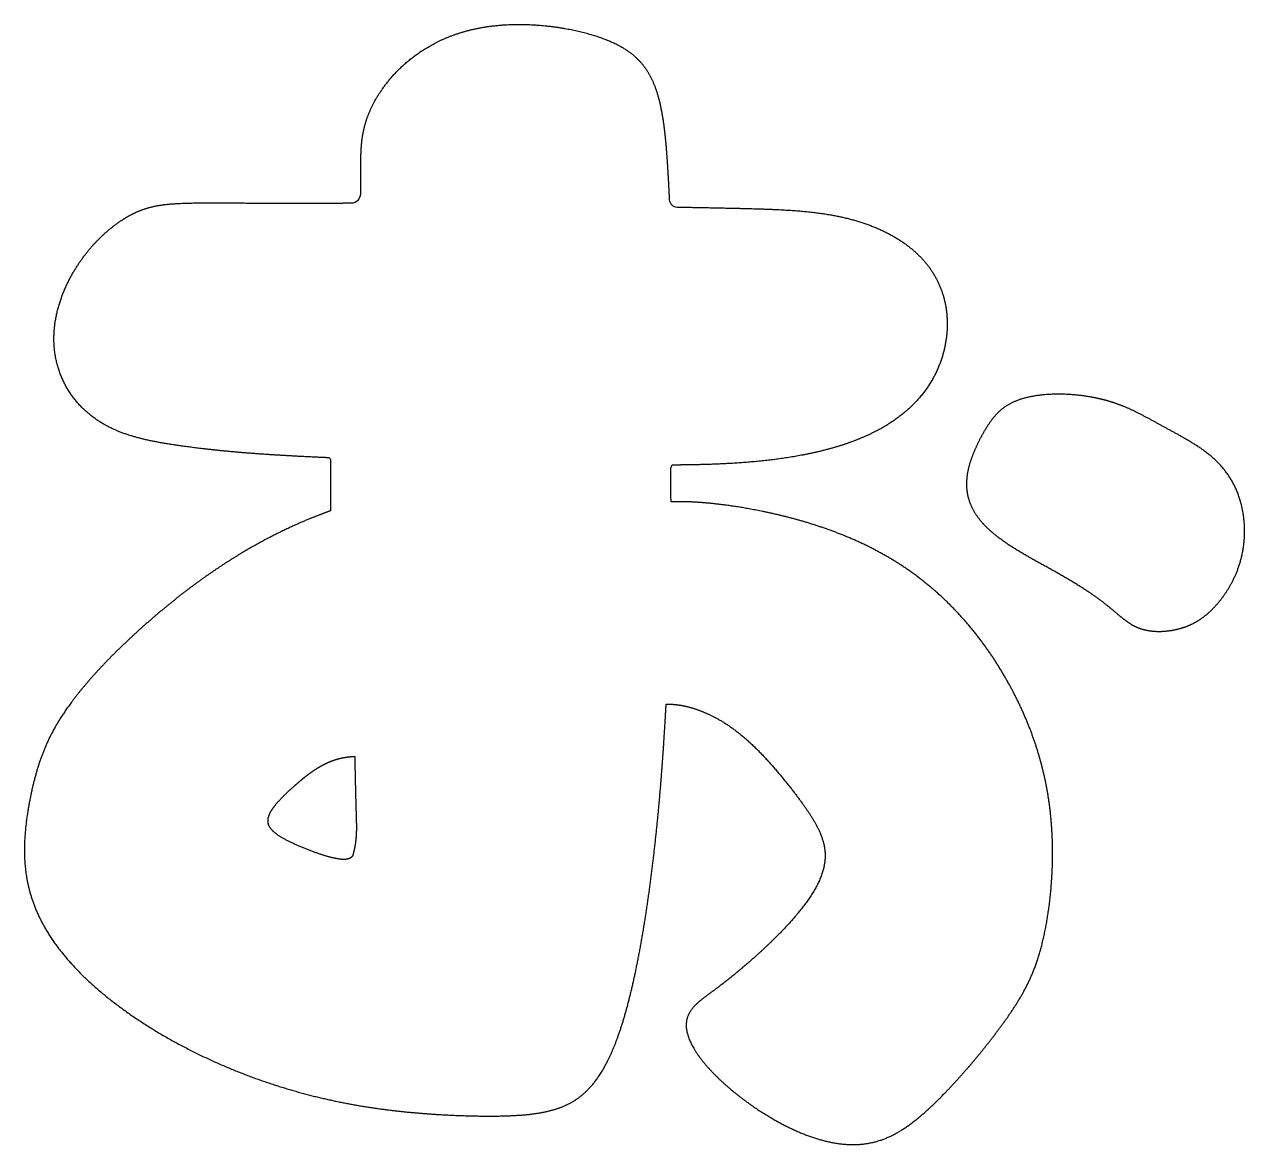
# Model space of a CAD drawing. Header units: millimetres. Extents: x -12.3 to 12, y -14.3 to 8.1.
import ezdxf

# ---------------------------------------------------------------- set-up
doc = ezdxf.new("R2010")
doc.units = ezdxf.units.MM
doc.layers.get('0').update_dxf_attribs({"linetype": 'CONTINUOUS'})

msp = doc.modelspace()

# ---------------------------------------------------------------- linework, layer by layer
msp.add_line((-6.202, -0.615), (-6.202, -1.641))
for centre, radius, start, end in [((-5.785, 4.694), 0.19, 271.8316, 357.9964), ((0.726, 4.587), 0.166, 187.3769, 267.6598), ((-6.236, -0.615), 0.034, 0, 82.0804), ((0.654, -0.787), 0.0609, 96.4477, 175.5782)]:
    msp.add_arc(centre, radius, start, end)
for points, knots in [([(-5.594, 4.687), (-5.594, 4.692), (-5.594, 4.737), (-5.594, 4.822), (-5.595, 4.946), (-5.596, 5.106), (-5.596, 5.298), (-5.593, 5.487), (-5.583, 5.676), (-5.559, 5.867), (-5.516, 6.064), (-5.449, 6.268), (-5.354, 6.478), (-5.23, 6.692), (-5.074, 6.909), (-4.888, 7.123), (-4.669, 7.329), (-4.418, 7.521), (-4.135, 7.692), (-3.821, 7.836), (-3.476, 7.949), (-3.107, 8.026), (-2.719, 8.066), (-2.322, 8.072), (-1.925, 8.047), (-1.541, 7.995), (-1.179, 7.92), (-0.849, 7.825), (-0.559, 7.712), (-0.31, 7.579), (-0.103, 7.423), (0.064, 7.242), (0.195, 7.031), (0.296, 6.792), (0.372, 6.529), (0.427, 6.249), (0.467, 5.959), (0.496, 5.67), (0.517, 5.388), (0.534, 5.12), (0.546, 4.902), (0.554, 4.745), (0.559, 4.639), (0.561, 4.581), (0.562, 4.566)], [0.0222243, 0.0222243, 0.0222243, 0.0222243, 0.0222243, 0.0222243, 0.025, 0.05, 0.075, 0.1, 0.125, 0.15, 0.175, 0.2, 0.225, 0.25, 0.275, 0.3, 0.325, 0.35, 0.375, 0.4, 0.425, 0.45, 0.475, 0.5, 0.525, 0.55, 0.575, 0.6, 0.625, 0.65, 0.675, 0.7, 0.725, 0.75, 0.775, 0.8, 0.825, 0.85, 0.875, 0.9, 0.925, 0.95, 0.975, 0.9833303, 0.9833303, 0.9833303, 0.9833303, 0.9833303, 0.9833303]), ([(-6.231, -0.582), (-6.35, -0.577), (-6.605, -0.565), (-6.984, -0.547), (-7.455, -0.519), (-7.974, -0.481), (-8.433, -0.438), (-8.83, -0.394), (-9.183, -0.347), (-9.512, -0.297), (-9.835, -0.238), (-10.158, -0.159), (-10.479, -0.047), (-10.789, 0.11), (-11.077, 0.32), (-11.327, 0.584), (-11.527, 0.895), (-11.663, 1.242), (-11.73, 1.61), (-11.728, 1.983), (-11.665, 2.347), (-11.553, 2.692), (-11.406, 3.007), (-11.237, 3.29), (-11.053, 3.539), (-10.858, 3.757), (-10.653, 3.949), (-10.442, 4.115), (-10.227, 4.252), (-10.009, 4.357), (-9.781, 4.43), (-9.531, 4.475), (-9.241, 4.497), (-8.896, 4.505), (-8.492, 4.506), (-8.037, 4.503), (-7.543, 4.5), (-7.129, 4.499), (-6.815, 4.499), (-6.605, 4.5), (-6.5, 4.5), (-6.395, 4.5), (-6.251, 4.501), (-6.106, 4.502), (-5.962, 4.502), (-5.818, 4.503), (-5.779, 4.504)], [0.6018334, 0.6018334, 0.6018334, 0.6018334, 0.6018334, 0.6018334, 0.6111111, 0.6222222, 0.6333333, 0.6444444, 0.6555556, 0.6666667, 0.6777778, 0.6888889, 0.7, 0.7111111, 0.7222222, 0.7333333, 0.7444444, 0.7555556, 0.7666667, 0.7777778, 0.7888889, 0.8, 0.8111111, 0.8222222, 0.8333333, 0.8444444, 0.8555556, 0.8666667, 0.8777778, 0.8888889, 0.9, 0.9111111, 0.9222222, 0.9333333, 0.9444444, 0.9555556, 0.9666667, 0.9777778, 0.9888889, 1, 1, 1, 1, 1, 1.0111111, 1.0152927, 1.0152927, 1.0152927, 1.0152927, 1.0152927, 1.0152927]), ([(0.719, 4.422), (0.721, 4.422), (0.85, 4.419), (1.101, 4.414), (1.464, 4.407), (1.918, 4.398), (2.431, 4.385), (2.896, 4.366), (3.321, 4.334), (3.717, 4.284), (4.093, 4.21), (4.455, 4.106), (4.8, 3.971), (5.122, 3.8), (5.412, 3.595), (5.66, 3.356), (5.859, 3.084), (6.004, 2.781), (6.094, 2.453), (6.125, 2.104), (6.098, 1.745), (6.012, 1.387), (5.866, 1.042), (5.661, 0.72), (5.401, 0.43), (5.091, 0.176), (4.736, -0.04), (4.345, -0.22), (3.926, -0.366), (3.487, -0.48), (3.036, -0.568), (2.581, -0.632), (2.125, -0.676), (1.67, -0.705), (1.287, -0.718), (0.989, -0.724), (0.779, -0.726), (0.665, -0.727), (0.648, -0.727)], [0.1331615, 0.1331615, 0.1331615, 0.1331615, 0.1331615, 0.1331615, 0.1333333, 0.1444444, 0.1555556, 0.1666667, 0.1777778, 0.1888889, 0.2, 0.2111111, 0.2222222, 0.2333333, 0.2444444, 0.2555556, 0.2666667, 0.2777778, 0.2888889, 0.3, 0.3111111, 0.3222222, 0.3333333, 0.3444444, 0.3555556, 0.3666667, 0.3777778, 0.3888889, 0.4, 0.4111111, 0.4222222, 0.4333333, 0.4444444, 0.4555556, 0.4666667, 0.4777778, 0.4888889, 0.4907962, 0.4907962, 0.4907962, 0.4907962, 0.4907962, 0.4907962]), ([(-6.202, -1.641), (-6.285, -1.671), (-6.452, -1.733), (-6.702, -1.832), (-7.032, -1.977), (-7.441, -2.18), (-7.848, -2.404), (-8.253, -2.651), (-8.66, -2.923), (-9.07, -3.223), (-9.484, -3.55), (-9.902, -3.906), (-10.317, -4.286), (-10.716, -4.682), (-11.082, -5.085), (-11.401, -5.483), (-11.66, -5.87), (-11.857, -6.243), (-12.002, -6.609), (-12.111, -6.979), (-12.199, -7.366), (-12.271, -7.78), (-12.318, -8.222), (-12.317, -8.69), (-12.243, -9.177), (-12.074, -9.673), (-11.8, -10.168), (-11.422, -10.653), (-10.953, -11.118), (-10.41, -11.556), (-9.812, -11.959), (-9.179, -12.322), (-8.526, -12.64), (-7.867, -12.913), (-7.21, -13.14), (-6.561, -13.322), (-5.927, -13.463), (-5.312, -13.566), (-4.72, -13.637), (-4.157, -13.683), (-3.628, -13.71), (-3.137, -13.721), (-2.688, -13.718), (-2.281, -13.696), (-1.916, -13.646), (-1.591, -13.556), (-1.304, -13.413), (-1.05, -13.206), (-0.826, -12.925), (-0.627, -12.566), (-0.45, -12.13), (-0.292, -11.623), (-0.152, -11.057), (-0.028, -10.447), (0.082, -9.806), (0.177, -9.148), (0.261, -8.479), (0.332, -7.806), (0.393, -7.13), (0.438, -6.534), (0.468, -6.071), (0.487, -5.744), (0.497, -5.553), (0.5, -5.5)], [0, 0, 0, 0, 0, 0, 0.0153846, 0.0307692, 0.0461538, 0.0615385, 0.0769231, 0.0923077, 0.1076923, 0.1230769, 0.1384615, 0.1538462, 0.1692308, 0.1846154, 0.2, 0.2153846, 0.2307692, 0.2461538, 0.2615385, 0.2769231, 0.2923077, 0.3076923, 0.3230769, 0.3384615, 0.3538462, 0.3692308, 0.3846154, 0.4, 0.4153846, 0.4307692, 0.4461538, 0.4615385, 0.4769231, 0.4923077, 0.5076923, 0.5230769, 0.5384615, 0.5538462, 0.5692308, 0.5846154, 0.6, 0.6153846, 0.6307692, 0.6461538, 0.6615385, 0.6769231, 0.6923077, 0.7076923, 0.7230769, 0.7384615, 0.7538462, 0.7692308, 0.7846154, 0.8, 0.8153846, 0.8307692, 0.8461538, 0.8615385, 0.8769231, 0.8923077, 0.8982124, 0.8982124, 0.8982124, 0.8982124, 0.8982124, 0.8982124])]:
    msp.add_open_spline(points, degree=5, knots=knots)
for points in [[(9.249, 0.571), (9.305, 0.556), (9.416, 0.524), (9.573, 0.47), (9.769, 0.389), (9.993, 0.277), (10.208, 0.16), (10.424, 0.041), (10.646, -0.08), (10.876, -0.206), (11.108, -0.345), (11.333, -0.504), (11.542, -0.691), (11.724, -0.911), (11.869, -1.163), (11.974, -1.442), (12.036, -1.737), (12.057, -2.036), (12.038, -2.327), (11.985, -2.599), (11.905, -2.845), (11.805, -3.064), (11.69, -3.256), (11.568, -3.425), (11.439, -3.574), (11.304, -3.704), (11.156, -3.816), (10.99, -3.91), (10.804, -3.982), (10.602, -4.03), (10.394, -4.052), (10.192, -4.046), (10.008, -4.011), (9.847, -3.948), (9.703, -3.858), (9.564, -3.746), (9.415, -3.617), (9.243, -3.476), (9.044, -3.328), (8.818, -3.176), (8.57, -3.023), (8.308, -2.872), (8.04, -2.724), (7.777, -2.579), (7.524, -2.433), (7.288, -2.284), (7.075, -2.13), (6.887, -1.968), (6.731, -1.794), (6.61, -1.608), (6.529, -1.411), (6.489, -1.204), (6.492, -0.989), (6.532, -0.771), (6.603, -0.555), (6.694, -0.344), (6.795, -0.143), (6.903, 0.042), (7.017, 0.208), (7.147, 0.353), (7.305, 0.473), (7.501, 0.569), (7.741, 0.638), (8.02, 0.68), (8.327, 0.694), (8.645, 0.68), (8.896, 0.648), (9.077, 0.613), (9.192, 0.585), (9.249, 0.571)], [(0.597, -1.462), (0.597, -1.327), (0.596, -1.191), (0.596, -1.056), (0.595, -0.919), (0.594, -0.783)], [(0.5, -5.5), (0.532, -5.498), (0.597, -5.498), (0.7, -5.503), (0.846, -5.525), (1.046, -5.577), (1.26, -5.655), (1.487, -5.761), (1.723, -5.902), (1.964, -6.078), (2.208, -6.29), (2.45, -6.534), (2.688, -6.802), (2.919, -7.081), (3.138, -7.363), (3.337, -7.639), (3.505, -7.906), (3.627, -8.169), (3.688, -8.433), (3.675, -8.707), (3.584, -8.996), (3.419, -9.298), (3.195, -9.604), (2.934, -9.904), (2.659, -10.186), (2.39, -10.439), (2.146, -10.655), (1.933, -10.835), (1.754, -10.98), (1.604, -11.098), (1.471, -11.198), (1.342, -11.292), (1.207, -11.391), (1.068, -11.507), (0.948, -11.653), (0.882, -11.839), (0.9, -12.07), (1.016, -12.341), (1.227, -12.641), (1.518, -12.954), (1.868, -13.262), (2.253, -13.548), (2.652, -13.798), (3.046, -14.001), (3.426, -14.153), (3.784, -14.251), (4.117, -14.296), (4.424, -14.289), (4.71, -14.234), (4.979, -14.131), (5.238, -13.984), (5.493, -13.797), (5.747, -13.576), (6.001, -13.328), (6.252, -13.063), (6.495, -12.79), (6.725, -12.519), (6.936, -12.257), (7.127, -12.01), (7.295, -11.778), (7.443, -11.561), (7.573, -11.352), (7.689, -11.145), (7.792, -10.929), (7.885, -10.694), (7.97, -10.429), (8.046, -10.128), (8.111, -9.788), (8.164, -9.413), (8.202, -9.01), (8.219, -8.586), (8.214, -8.152), (8.183, -7.714), (8.125, -7.278), (8.037, -6.848), (7.921, -6.424), (7.776, -6.006), (7.603, -5.595), (7.402, -5.189), (7.173, -4.789), (6.917, -4.399), (6.633, -4.022), (6.32, -3.662), (5.98, -3.325), (5.612, -3.013), (5.219, -2.732), (4.805, -2.482), (4.374, -2.266), (3.934, -2.08), (3.492, -1.925), (3.054, -1.796), (2.628, -1.692), (2.221, -1.609), (1.838, -1.545), (1.481, -1.499), (1.154, -1.469), (0.916, -1.458), (0.751, -1.457), (0.647, -1.46), (0.597, -1.462)], [(-5.757, -8.518), (-5.762, -8.529), (-5.775, -8.549), (-5.802, -8.574), (-5.853, -8.594), (-5.942, -8.601), (-6.056, -8.588), (-6.193, -8.558), (-6.348, -8.513), (-6.516, -8.455), (-6.69, -8.388), (-6.864, -8.316), (-7.028, -8.24), (-7.176, -8.162), (-7.298, -8.082), (-7.389, -7.999), (-7.443, -7.91), (-7.457, -7.814), (-7.432, -7.711), (-7.373, -7.603), (-7.29, -7.492), (-7.192, -7.385), (-7.092, -7.286), (-6.997, -7.199), (-6.913, -7.123), (-6.838, -7.057), (-6.769, -6.999), (-6.701, -6.944), (-6.63, -6.889), (-6.552, -6.833), (-6.466, -6.777), (-6.373, -6.722), (-6.274, -6.672), (-6.17, -6.628), (-6.062, -6.592), (-5.95, -6.565), (-5.858, -6.551), (-5.788, -6.544), (-5.741, -6.541), (-5.717, -6.54)], [(-5.717, -6.54), (-5.717, -6.573), (-5.715, -6.637), (-5.713, -6.731), (-5.71, -6.85), (-5.707, -6.988), (-5.704, -7.116), (-5.702, -7.235), (-5.699, -7.344), (-5.696, -7.444), (-5.694, -7.538), (-5.691, -7.627), (-5.688, -7.713), (-5.686, -7.797), (-5.684, -7.881), (-5.683, -7.964), (-5.684, -8.047), (-5.688, -8.129), (-5.695, -8.21), (-5.705, -8.29), (-5.718, -8.367), (-5.732, -8.428), (-5.744, -8.473), (-5.753, -8.503), (-5.757, -8.518)]]:
    msp.add_open_spline(points, degree=5)

doc.saveas('drawing.dxf')
